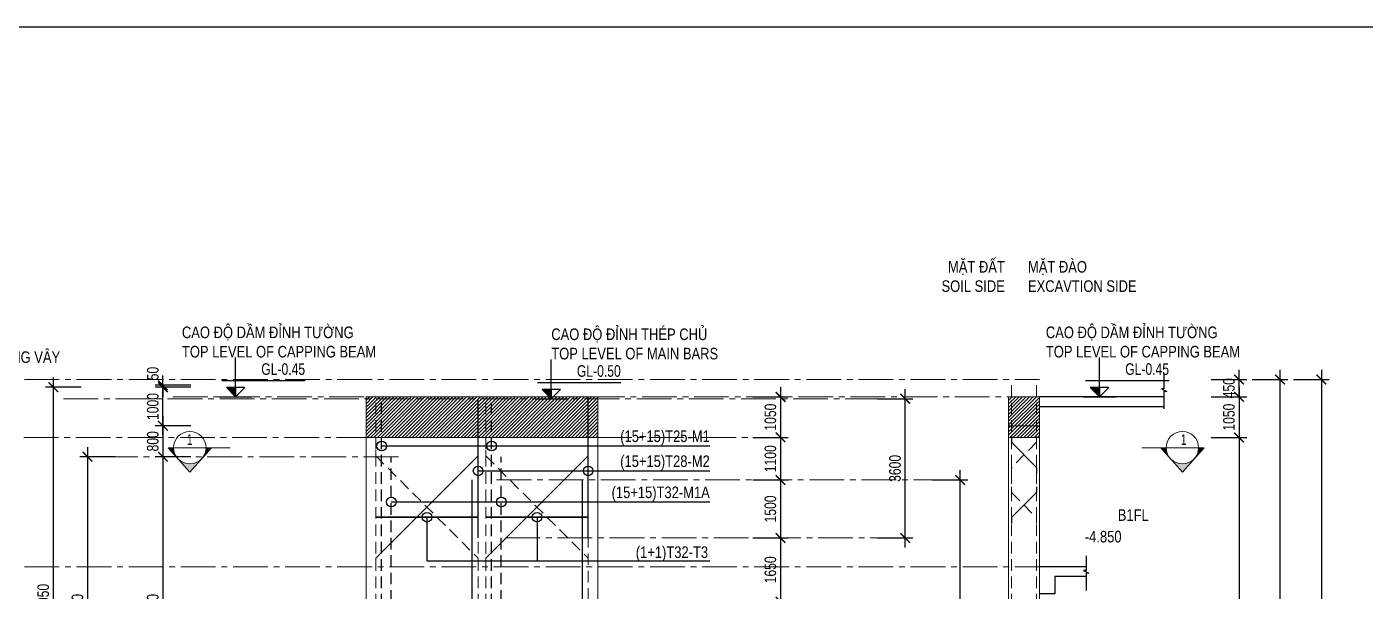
# Model space of a CAD drawing. Header units: millimetres. Extents: x 2746337 to 7547699, y -363432 to 15720.
# Drawn here: x 2973714 to 3008379, y -102722 to -88114 of the extents above; entities that cross this region are included whole.
import ezdxf
from ezdxf.enums import TextEntityAlignment as Align

# ---------------------------------------------------------------- set-up
doc = ezdxf.new("R2010")
doc.units = ezdxf.units.MM
doc.header["$LTSCALE"] = 1200
doc.header["$PDMODE"] = 3
for name, pattern in [('CENTER2', [1.125, 0.75, -0.125, 0.125, -0.125]), ('CONTINOUS', [0]), ('HIDDEN', [0.375, 0.25, -0.125])]:
    doc.linetypes.add(name, pattern=pattern)
for name, color, linetype, lineweight in [('1', 9, 'Continuous', 13), ('BOUND', 3, 'Continuous', 20), ('C1CO', 4, 'Continuous', 35), ('CODE', 3, 'Continuous', 15), ('ENOTE', 2, 'Continuous', 15), ('Grid line', 160, 'CENTER2', 5), ('HIDE', 8, 'HIDDEN', 13), ('K-THUOC', 1, 'Continuous', 18), ('LEADER', 8, 'Continuous', 9), ('S-Beam - Cont', 60, 'Continuous', 25), ('T1CO', 4, 'Continuous', 20), ('T1HI', 4, 'HIDDEN', 13), ('T2CO', 4, 'Continuous', 30), ('T2HI', 4, 'HIDDEN', 13), ('TCHI', 4, 'HIDDEN', 30), ('TEXTMA', 2, 'Continuous', 13), ('TEXTVN', 2, 'Continuous', 20)]:
    doc.layers.add(name, color=color, linetype=linetype, lineweight=lineweight)
for name, color, linetype in [('CDC.02.DIM', 1, 'Continuous'), ('CDC.06.TEXT', 2, 'Continuous'), ('CDC.10.HATCH', 251, 'Continuous'), ('Q-Dim-line', 75, 'Continuous')]:
    doc.layers.add(name, color=color, linetype=linetype)
doc.styles.add('DB_Arial', font='arial.ttf', dxfattribs={"width": 0.8})
doc.styles.add('SMTEXT', font='arial.ttf', dxfattribs={"width": 0.75})
doc.styles.add('TEXTVN', font='VHELVCN.TTF', dxfattribs={"width": 0.8})
doc.dimstyles.new('BSV1-100', dxfattribs={"dimtxt": 300, "dimasz": 250, "dimexe": 200, "dimexo": 0, "dimgap": 108, "dimtad": 1, "dimdec": 0, "dimdsep": 46, "dimtxsty": 'SMTEXT', "dimblk": 'ARCHTICK', "dimcen": 100, "dimdle": 250, "dimclrd": 256, "dimclre": 256, "dimclrt": 1, "dimadec": 0, "dimazin": 0, "dimtfac": 1, "dimtdec": 0, "dimtix": 1, "dimtmove": 2, "dimatfit": 3, "dimfxl": 720, "dimfxlon": 1, "dimtolj": 1, "dimtzin": 0, "dimarcsym": 0})
doc.dimstyles.new('BSV25', dxfattribs={"dimtxt": 300, "dimasz": 250, "dimexe": 200, "dimexo": 0, "dimgap": 108, "dimtad": 1, "dimdec": 0, "dimlfac": 0.25, "dimdsep": 46, "dimtxsty": 'SMTEXT', "dimblk": 'ARCHTICK', "dimcen": 100, "dimdle": 250, "dimclrd": 256, "dimclre": 256, "dimclrt": 2, "dimadec": 0, "dimazin": 0, "dimtfac": 1, "dimtdec": 0, "dimtix": 1, "dimtmove": 2, "dimatfit": 3, "dimfxl": 800, "dimfxlon": 1, "dimtolj": 1, "dimtzin": 0, "dimarcsym": 0})

# ---------------------------------------------------------------- blocks, each defined once
blk = doc.blocks.new('_ArchTick')
at = {"color": 0, "linetype": 'ByBlock', "const_width": 0.15}
blk.add_lwpolyline([(-0.5, -0.5), (0.5, 0.5)], dxfattribs=at)
blk = doc.blocks.new('SIGSEC')
at = {"layer": '1', "lineweight": 9}
h = blk.add_hatch(color=256, dxfattribs=at)
h.dxf.hatch_style = 1
h.paths.add_polyline_path([(-420, 0), (-560, 0), (-315, -278, -0.182676)])
h = blk.add_hatch(color=256, dxfattribs=at)
h.dxf.hatch_style = 1
h.paths.add_polyline_path([(560, 0), (420, 0, -0.182676), (315, -278)])
h = blk.add_hatch(color=256, dxfattribs=at)
h.dxf.hatch_style = 1
h.paths.add_polyline_path([(315, -278, -0.451416), (-315, -278), (0, -635)])
at = {"layer": '1', "lineweight": 9, "elevation": 0}
blk.add_lwpolyline([(1050, 0), (-560, 0), (0, -635), (560, 0)], dxfattribs=at)
at = {"layer": '1', "lineweight": 9}
blk.add_circle((0, 0), 420, dxfattribs=at)
at = {"layer": 'BOUND', "lineweight": 9, "style": 'TEXTVN', "width": 0.8}
blk.add_attdef('SEC', text='', height=280, dxfattribs=at).set_placement((0, 210, 0), align=Align.MIDDLE_CENTER)
blk = doc.blocks.new('tag_cd')
at = {"layer": 'CDC.10.HATCH'}
blk.add_hatch(color=256, dxfattribs=at).paths.add_polyline_path([(180, 240), (420, 0), (420, 240)])
at = {"layer": 'CDC.02.DIM'}
for points in [[(420, 240), (420, 0), (660, 240), (180, 240), (420, 0), (420, 1020)], [(60, 420), (2220, 420)], [(0, 0), (840, 0)]]:
    blk.add_lwpolyline(points, dxfattribs=at)
at = {"layer": 'CDC.06.TEXT', "ltscale": 0.5, "style": 'SMTEXT', "width": 0.75}
blk.add_attdef('CD', text='', height=300, dxfattribs=at).set_placement((2220, 570), align=Align.RIGHT)
blk = doc.blocks.new('*D1448')
at = {"layer": 'Defpoints', "color": 0, "transparency": 16777216}
for p in [(2967228, -97242), (2966665, -102092), (2999944, -102092)]:
    blk.add_point(p, dxfattribs=at)
at = {"layer": 'K-THUOC', "lineweight": -2, "transparency": 16777216}
for p, q in [((2966665, -96992), (2966665, -102342)), ((2967228, -97242), (2966465, -97242)), ((2967385, -102092), (2966465, -102092))]:
    blk.add_line(p, q, dxfattribs=at)
at = {"layer": 'K-THUOC', "lineweight": -2, "transparency": 16777216, "xscale": 250, "yscale": 250, "zscale": 250}
for p, rotation in [((2966665, -97242), 90), ((2966665, -102092), 270)]:
    blk.add_blockref('_ArchTick', p, dxfattribs=dict(at, rotation=rotation))
at = {"layer": 'K-THUOC', "color": 1, "transparency": 16777216, "insert": (2966404, -99667), "char_height": 300, "attachment_point": 5, "rotation": 90, "style": 'SMTEXT'}
blk.add_mtext('\\A1;4850', dxfattribs=at)
blk = doc.blocks.new('*D1449')
at = {"layer": 'Defpoints', "color": 0, "transparency": 16777216}
for p in [(2999944, -102092), (2966665, -106592), (2999944, -106592)]:
    blk.add_point(p, dxfattribs=at)
at = {"layer": 'K-THUOC', "lineweight": -2, "transparency": 16777216}
for p, q in [((2966665, -101842), (2966665, -106842)), ((2967385, -102092), (2966465, -102092)), ((2967385, -106592), (2966465, -106592))]:
    blk.add_line(p, q, dxfattribs=at)
at = {"layer": 'K-THUOC', "lineweight": -2, "transparency": 16777216, "xscale": 250, "yscale": 250, "zscale": 250}
for p, rotation in [((2966665, -102092), 90), ((2966665, -106592), 270)]:
    blk.add_blockref('_ArchTick', p, dxfattribs=dict(at, rotation=rotation))
at = {"layer": 'K-THUOC', "color": 1, "transparency": 16777216, "insert": (2966404, -104342), "char_height": 300, "attachment_point": 5, "rotation": 90, "style": 'SMTEXT'}
blk.add_mtext('\\A1;4500', dxfattribs=at)
blk = doc.blocks.new('*D1451')
at = {"layer": 'Defpoints', "color": 0, "transparency": 16777216}
for p in [(2988504, -97692), (2986482, -98742), (2993236, -98742)]:
    blk.add_point(p, dxfattribs=at)
at = {"layer": 'K-THUOC', "lineweight": -2, "transparency": 16777216}
for p, q in [((2992516, -97692), (2993436, -97692)), ((2993236, -97442), (2993236, -98992)), ((2992516, -98742), (2993436, -98742))]:
    blk.add_line(p, q, dxfattribs=at)
at = {"layer": 'K-THUOC', "lineweight": -2, "transparency": 16777216, "xscale": 250, "yscale": 250, "zscale": 250}
for p, rotation in [((2993236, -97692), 90), ((2993236, -98742), 270)]:
    blk.add_blockref('_ArchTick', p, dxfattribs=dict(at, rotation=rotation))
at = {"layer": 'K-THUOC', "color": 1, "transparency": 16777216, "insert": (2992974, -98217), "char_height": 300, "attachment_point": 5, "rotation": 90, "style": 'SMTEXT'}
blk.add_mtext('\\A1;1050', dxfattribs=at)
blk = doc.blocks.new('*D1452')
at = {"layer": 'Defpoints', "color": 0, "transparency": 16777216}
for p in [(2986461, -99843), (2986461, -101343), (2993236, -101343)]:
    blk.add_point(p, dxfattribs=at)
at = {"layer": 'K-THUOC', "lineweight": -2, "transparency": 16777216}
for p, q in [((2993236, -99593), (2993236, -101593)), ((2992516, -99843), (2993436, -99843)), ((2992516, -101343), (2993436, -101343))]:
    blk.add_line(p, q, dxfattribs=at)
at = {"layer": 'K-THUOC', "lineweight": -2, "transparency": 16777216, "xscale": 250, "yscale": 250, "zscale": 250}
for p, rotation in [((2993236, -99843), 90), ((2993236, -101343), 270)]:
    blk.add_blockref('_ArchTick', p, dxfattribs=dict(at, rotation=rotation))
at = {"layer": 'K-THUOC', "color": 1, "transparency": 16777216, "insert": (2992974, -100593), "char_height": 300, "attachment_point": 5, "rotation": 90, "style": 'SMTEXT'}
blk.add_mtext('\\A1;1500', dxfattribs=at)
blk = doc.blocks.new('*D1453')
at = {"layer": 'Defpoints', "color": 0, "transparency": 16777216}
for p in [(2986461, -101343), (2986461, -102993), (2993236, -102993)]:
    blk.add_point(p, dxfattribs=at)
at = {"layer": 'K-THUOC', "lineweight": -2, "transparency": 16777216}
for p, q in [((2993236, -101093), (2993236, -103243)), ((2992516, -101343), (2993436, -101343)), ((2992516, -102993), (2993436, -102993))]:
    blk.add_line(p, q, dxfattribs=at)
at = {"layer": 'K-THUOC', "lineweight": -2, "transparency": 16777216, "xscale": 250, "yscale": 250, "zscale": 250}
for p, rotation in [((2993236, -101343), 90), ((2993236, -102993), 270)]:
    blk.add_blockref('_ArchTick', p, dxfattribs=dict(at, rotation=rotation))
at = {"layer": 'K-THUOC', "color": 1, "transparency": 16777216, "insert": (2992974, -102168), "char_height": 300, "attachment_point": 5, "rotation": 90, "style": 'SMTEXT'}
blk.add_mtext('\\A1;1650', dxfattribs=at)
blk = doc.blocks.new('*D1462')
at = {"layer": 'Defpoints', "color": 0, "transparency": 16777216}
for p in [(2986805, -99843), (2997885, -99843), (2986805, -108843)]:
    blk.add_point(p, dxfattribs=at)
at = {"layer": 'K-THUOC', "lineweight": -2, "transparency": 16777216}
for p, q in [((2997885, -109093), (2997885, -99593)), ((2997165, -99843), (2998085, -99843)), ((2997165, -108843), (2998085, -108843))]:
    blk.add_line(p, q, dxfattribs=at)
at = {"layer": 'K-THUOC', "lineweight": -2, "transparency": 16777216, "xscale": 250, "yscale": 250, "zscale": 250}
for p, rotation in [((2997885, -99843), 90), ((2997885, -108843), 270)]:
    blk.add_blockref('_ArchTick', p, dxfattribs=dict(at, rotation=rotation))
at = {"layer": 'K-THUOC', "color": 1, "transparency": 16777216, "insert": (2997623, -104343), "char_height": 300, "attachment_point": 5, "rotation": 90, "style": 'SMTEXT'}
blk.add_mtext('\\A1;9000', dxfattribs=at)
blk = doc.blocks.new('*D1463')
at = {"layer": 'Defpoints', "color": 0, "transparency": 16777216}
for p in [(2988254, -97742), (2996464, -97742), (2986111, -101343)]:
    blk.add_point(p, dxfattribs=at)
at = {"layer": 'K-THUOC', "lineweight": -2, "transparency": 16777216}
for p, q in [((2995744, -97742), (2996664, -97742)), ((2996464, -101593), (2996464, -97492)), ((2995744, -101343), (2996664, -101343))]:
    blk.add_line(p, q, dxfattribs=at)
at = {"layer": 'K-THUOC', "lineweight": -2, "transparency": 16777216, "xscale": 250, "yscale": 250, "zscale": 250}
for p, rotation in [((2996464, -97742), 90), ((2996464, -101343), 270)]:
    blk.add_blockref('_ArchTick', p, dxfattribs=dict(at, rotation=rotation))
at = {"layer": 'K-THUOC', "color": 1, "transparency": 16777216, "insert": (2996202, -99543), "char_height": 300, "attachment_point": 5, "rotation": 90, "style": 'SMTEXT'}
blk.add_mtext('\\A1;3600', dxfattribs=at)
blk = doc.blocks.new('*D1466')
at = {"layer": 'Defpoints', "color": 0, "transparency": 16777216}
for p in [(2977240, -97442), (2982317, -97442), (2982317, -98442)]:
    blk.add_point(p, dxfattribs=at)
at = {"layer": 'K-THUOC', "lineweight": -2, "transparency": 16777216}
for p, q in [((2977240, -98692), (2977240, -97192)), ((2977960, -97442), (2977040, -97442)), ((2977960, -98442), (2977040, -98442))]:
    blk.add_line(p, q, dxfattribs=at)
at = {"layer": 'K-THUOC', "lineweight": -2, "transparency": 16777216, "xscale": 250, "yscale": 250, "zscale": 250}
for p, rotation in [((2977240, -97442), 90), ((2977240, -98442), 270)]:
    blk.add_blockref('_ArchTick', p, dxfattribs=dict(at, rotation=rotation))
at = {"layer": 'K-THUOC', "color": 1, "transparency": 16777216, "insert": (2976979, -97942), "char_height": 300, "attachment_point": 5, "rotation": 90, "style": 'SMTEXT'}
blk.add_mtext('\\A1;1000', dxfattribs=at)
blk = doc.blocks.new('*D1467')
at = {"layer": 'Defpoints', "color": 0, "transparency": 16777216}
for p in [(2982296, -99242), (2977240, -107042), (2982296, -107042)]:
    blk.add_point(p, dxfattribs=at)
at = {"layer": 'K-THUOC', "lineweight": -2, "transparency": 16777216}
for p, q in [((2977240, -98992), (2977240, -107292)), ((2977960, -99242), (2977040, -99242)), ((2977960, -107042), (2977040, -107042))]:
    blk.add_line(p, q, dxfattribs=at)
at = {"layer": 'K-THUOC', "lineweight": -2, "transparency": 16777216, "xscale": 250, "yscale": 250, "zscale": 250}
for p, rotation in [((2977240, -99242), 90), ((2977240, -107042), 270)]:
    blk.add_blockref('_ArchTick', p, dxfattribs=dict(at, rotation=rotation))
at = {"layer": 'K-THUOC', "color": 1, "transparency": 16777216, "insert": (2976979, -103142), "char_height": 300, "attachment_point": 5, "rotation": 90, "style": 'SMTEXT'}
blk.add_mtext('\\A1;7800', dxfattribs=at)
blk = doc.blocks.new('*D1473')
at = {"layer": 'Defpoints', "color": 0, "transparency": 16777216}
for p in [(2974403, -97442), (2980811, -97442), (2980811, -108493)]:
    blk.add_point(p, dxfattribs=at)
at = {"layer": 'K-THUOC', "lineweight": -2, "transparency": 16777216}
for p, q in [((2974403, -108743), (2974403, -97192)), ((2975123, -97442), (2974203, -97442)), ((2975123, -108493), (2974203, -108493))]:
    blk.add_line(p, q, dxfattribs=at)
at = {"layer": 'K-THUOC', "lineweight": -2, "transparency": 16777216, "xscale": 250, "yscale": 250, "zscale": 250}
for p, rotation in [((2974403, -97442), 90), ((2974403, -108493), 270)]:
    blk.add_blockref('_ArchTick', p, dxfattribs=dict(at, rotation=rotation))
at = {"layer": 'K-THUOC', "color": 1, "transparency": 16777216, "insert": (2974141, -102968), "char_height": 300, "attachment_point": 5, "rotation": 90, "style": 'SMTEXT'}
blk.add_mtext('\\A1;11050', dxfattribs=at)
blk = doc.blocks.new('*D1474')
at = {"layer": 'Defpoints', "color": 0, "transparency": 16777216}
for p in [(2981061, -99242), (2975288, -107042), (2981061, -107042)]:
    blk.add_point(p, dxfattribs=at)
at = {"layer": 'K-THUOC', "lineweight": -2, "transparency": 16777216}
for p, q in [((2975288, -98992), (2975288, -107292)), ((2976008, -99242), (2975088, -99242)), ((2976008, -107042), (2975088, -107042))]:
    blk.add_line(p, q, dxfattribs=at)
at = {"layer": 'K-THUOC', "lineweight": -2, "transparency": 16777216, "xscale": 250, "yscale": 250, "zscale": 250}
for p, rotation in [((2975288, -99242), 90), ((2975288, -107042), 270)]:
    blk.add_blockref('_ArchTick', p, dxfattribs=dict(at, rotation=rotation))
at = {"layer": 'K-THUOC', "color": 1, "transparency": 16777216, "insert": (2975027, -103142), "char_height": 300, "attachment_point": 5, "rotation": 90, "style": 'SMTEXT'}
blk.add_mtext('\\A1;7800', dxfattribs=at)
blk = doc.blocks.new('*D1478')
at = {"layer": 'Defpoints', "color": 0, "transparency": 16777216}
for p in [(2986482, -98742), (2986461, -99843), (2993236, -99843)]:
    blk.add_point(p, dxfattribs=at)
at = {"layer": 'K-THUOC', "lineweight": -2, "transparency": 16777216}
for p, q in [((2992516, -98742), (2993436, -98742)), ((2993236, -98492), (2993236, -100093)), ((2992516, -99843), (2993436, -99843))]:
    blk.add_line(p, q, dxfattribs=at)
at = {"layer": 'K-THUOC', "lineweight": -2, "transparency": 16777216, "xscale": 250, "yscale": 250, "zscale": 250}
for p, rotation in [((2993236, -98742), 90), ((2993236, -99843), 270)]:
    blk.add_blockref('_ArchTick', p, dxfattribs=dict(at, rotation=rotation))
at = {"layer": 'K-THUOC', "color": 1, "transparency": 16777216, "insert": (2992974, -99293), "char_height": 300, "attachment_point": 5, "rotation": 90, "style": 'SMTEXT'}
blk.add_mtext('\\A1;1100', dxfattribs=at)
blk = doc.blocks.new('*D1479')
at = {"layer": 'Defpoints', "color": 0, "transparency": 16777216}
for p in [(2982296, -98442), (2977240, -99242), (2982296, -99242)]:
    blk.add_point(p, dxfattribs=at)
at = {"layer": 'K-THUOC', "lineweight": -2, "transparency": 16777216}
for p, q in [((2977960, -98442), (2977040, -98442)), ((2977240, -98192), (2977240, -99492)), ((2977960, -99242), (2977040, -99242))]:
    blk.add_line(p, q, dxfattribs=at)
at = {"layer": 'K-THUOC', "lineweight": -2, "transparency": 16777216, "xscale": 250, "yscale": 250, "zscale": 250}
for p, rotation in [((2977240, -98442), 90), ((2977240, -99242), 270)]:
    blk.add_blockref('_ArchTick', p, dxfattribs=dict(at, rotation=rotation))
at = {"layer": 'K-THUOC', "color": 1, "transparency": 16777216, "insert": (2976979, -98842), "char_height": 300, "attachment_point": 5, "rotation": 90, "style": 'SMTEXT'}
blk.add_mtext('\\A1;800', dxfattribs=at)
blk = doc.blocks.new('*D1480')
at = {"layer": 'Defpoints', "color": 0, "transparency": 16777216}
for p in [(2999944, -97242), (3005111, -97242), (2999944, -97692)]:
    blk.add_point(p, dxfattribs=at)
at = {"layer": 'K-THUOC', "lineweight": -2, "transparency": 16777216}
for p, q in [((3005111, -97242), (3005111, -96992)), ((3004391, -97242), (3005311, -97242)), ((3005111, -97692), (3005111, -97242)), ((3004391, -97692), (3005311, -97692)), ((3005111, -97692), (3005111, -97942))]:
    blk.add_line(p, q, dxfattribs=at)
at = {"layer": 'K-THUOC', "lineweight": -2, "transparency": 16777216, "xscale": 250, "yscale": 250, "zscale": 250}
for p, rotation in [((3005111, -97242), 270), ((3005111, -97692), 90)]:
    blk.add_blockref('_ArchTick', p, dxfattribs=dict(at, rotation=rotation))
at = {"layer": 'K-THUOC', "color": 1, "transparency": 16777216, "insert": (3004850, -97467), "char_height": 300, "attachment_point": 5, "rotation": 90, "style": 'SMTEXT'}
blk.add_mtext('\\A1;450', dxfattribs=at)
blk = doc.blocks.new('*D1481')
at = {"layer": 'Defpoints', "color": 0, "transparency": 16777216}
for p in [(2999944, -97692), (2999944, -98742), (3005111, -98742)]:
    blk.add_point(p, dxfattribs=at)
at = {"layer": 'K-THUOC', "lineweight": -2, "transparency": 16777216}
for p, q in [((3004391, -97692), (3005311, -97692)), ((3005111, -97442), (3005111, -98992)), ((3004391, -98742), (3005311, -98742))]:
    blk.add_line(p, q, dxfattribs=at)
at = {"layer": 'K-THUOC', "lineweight": -2, "transparency": 16777216, "xscale": 250, "yscale": 250, "zscale": 250}
for p, rotation in [((3005111, -97692), 90), ((3005111, -98742), 270)]:
    blk.add_blockref('_ArchTick', p, dxfattribs=dict(at, rotation=rotation))
at = {"layer": 'K-THUOC', "color": 1, "transparency": 16777216, "insert": (3004850, -98217), "char_height": 300, "attachment_point": 5, "rotation": 90, "style": 'SMTEXT'}
blk.add_mtext('\\A1;1050', dxfattribs=at)
blk = doc.blocks.new('*D1482')
at = {"layer": 'Defpoints', "color": 0, "transparency": 16777216}
for p in [(2999944, -98742), (2994397, -123242), (3005111, -123242)]:
    blk.add_point(p, dxfattribs=at)
at = {"layer": 'K-THUOC', "lineweight": -2, "transparency": 16777216}
for p, q in [((3004391, -98742), (3005311, -98742)), ((3005111, -98492), (3005111, -123492)), ((3004391, -123242), (3005311, -123242))]:
    blk.add_line(p, q, dxfattribs=at)
at = {"layer": 'K-THUOC', "lineweight": -2, "transparency": 16777216, "xscale": 250, "yscale": 250, "zscale": 250}
for p, rotation in [((3005111, -98742), 90), ((3005111, -123242), 270)]:
    blk.add_blockref('_ArchTick', p, dxfattribs=dict(at, rotation=rotation))
at = {"layer": 'K-THUOC', "color": 1, "transparency": 16777216, "insert": (3004850, -110992), "char_height": 300, "attachment_point": 5, "rotation": 90, "style": 'SMTEXT'}
blk.add_mtext('\\A1;24500', dxfattribs=at)
blk = doc.blocks.new('*D1484')
at = {"layer": 'Defpoints', "color": 0, "transparency": 16777216}
for p in [(2999144, -97242), (3006172, -97242), (2994397, -123242)]:
    blk.add_point(p, dxfattribs=at)
at = {"layer": 'K-THUOC', "lineweight": -2, "transparency": 16777216}
for p, q in [((3006172, -123492), (3006172, -96992)), ((3005452, -97242), (3006372, -97242)), ((3005452, -123242), (3006372, -123242))]:
    blk.add_line(p, q, dxfattribs=at)
at = {"layer": 'K-THUOC', "lineweight": -2, "transparency": 16777216, "xscale": 250, "yscale": 250, "zscale": 250}
for p, rotation in [((3006172, -97242), 90), ((3006172, -123242), 270)]:
    blk.add_blockref('_ArchTick', p, dxfattribs=dict(at, rotation=rotation))
at = {"layer": 'K-THUOC', "color": 1, "transparency": 16777216, "insert": (3005911, -110242), "char_height": 300, "attachment_point": 5, "rotation": 90, "style": 'SMTEXT'}
blk.add_mtext('\\A1;26000', dxfattribs=at)
blk = doc.blocks.new('*D1485')
at = {"layer": 'Defpoints', "color": 0, "transparency": 16777216}
for p in [(2999144, -97242), (2999144, -142242), (3007244, -142242)]:
    blk.add_point(p, dxfattribs=at)
at = {"layer": 'K-THUOC', "lineweight": -2, "transparency": 16777216}
for p, q in [((3007244, -96992), (3007244, -142492)), ((3006524, -97242), (3007444, -97242)), ((3006524, -142242), (3007444, -142242))]:
    blk.add_line(p, q, dxfattribs=at)
at = {"layer": 'K-THUOC', "lineweight": -2, "transparency": 16777216, "xscale": 250, "yscale": 250, "zscale": 250}
for p, rotation in [((3007244, -97242), 90), ((3007244, -142242), 270)]:
    blk.add_blockref('_ArchTick', p, dxfattribs=dict(at, rotation=rotation))
at = {"layer": 'K-THUOC', "color": 1, "transparency": 16777216, "insert": (3006983, -119742), "char_height": 300, "attachment_point": 5, "rotation": 90, "style": 'SMTEXT'}
blk.add_mtext('\\A1;45000', dxfattribs=at)
blk = doc.blocks.new('*D1489')
at = {"layer": 'Defpoints', "color": 0, "transparency": 16777216}
for p in [(2977240, -97392), (2982504, -97392), (2982504, -97442)]:
    blk.add_point(p, dxfattribs=at)
at = {"layer": 'K-THUOC', "lineweight": -2, "transparency": 16777216}
for p, q in [((2977960, -97392), (2977040, -97392)), ((2977240, -97392), (2977240, -97142)), ((2977240, -97442), (2977240, -97392)), ((2977960, -97442), (2977040, -97442)), ((2977240, -97442), (2977240, -97692))]:
    blk.add_line(p, q, dxfattribs=at)
at = {"layer": 'K-THUOC', "lineweight": -2, "transparency": 16777216, "xscale": 250, "yscale": 250, "zscale": 250}
for p, rotation in [((2977240, -97392), 270), ((2977240, -97442), 90)]:
    blk.add_blockref('_ArchTick', p, dxfattribs=dict(at, rotation=rotation))
at = {"layer": 'K-THUOC', "color": 1, "transparency": 16777216, "insert": (2976979, -97089), "char_height": 300, "attachment_point": 5, "rotation": 90, "style": 'SMTEXT'}
blk.add_mtext('\\A1;50', dxfattribs=at)

msp = doc.modelspace()

# ---------------------------------------------------------------- hatches: boundary and pattern name
at = {"layer": 'CDC.10.HATCH'}
h = msp.add_hatch(dxfattribs=at)
h.set_pattern_fill('ANSI31', color=256, scale=20)
h.set_pattern_definition([(45, (213039.666, -20860.585), (-44.9012806, 44.9012806), [])])
h.paths.add_polyline_path([(2982504, -98742.4), (2988504, -98742.4), (2988504, -97692.4), (2982504, -97692.4)])
h = msp.add_hatch(dxfattribs=at)
h.set_pattern_fill('ANSI31', color=256, scale=20)
h.set_pattern_definition([(45, (212285.854, -107948.686), (-44.9012806, 44.9012806), [])])
h.paths.add_polyline_path([(2999143.6, -98742.4), (2999943.6, -98742.4), (2999943.6, -97692.4), (2999143.6, -97692.4)])

# ---------------------------------------------------------------- linework, layer by layer
msp.add_lwpolyline([(2951292.7, -88114), (3044810, -88114), (3044810, -165266.4), (2951292.7, -165266.4)], close=True)
at = {"layer": 'BOUND'}
for points in [[(2982504, -98742.4), (2988504, -98742.4), (2988504, -97692.4), (2982504, -97692.4)], [(2999143.6, -98742.4), (2999943.6, -98742.4), (2999943.6, -97692.4), (2999143.6, -97692.4)], [(2999143.6, -142242.4), (2999943.6, -142242.4), (2999943.6, -98442.4), (2999143.6, -98442.4)], [(2982504, -142242.4), (2988504, -142242.4), (2988504, -98742.4), (2982504, -98742.4)]]:
    msp.add_lwpolyline(points, close=True, dxfattribs=at)
at = {"layer": 'BOUND', "lineweight": 20}
msp.add_lwpolyline([(2999943.6, -101592.4), (2999943.6, -98442.4), (2999143.6, -98442.4), (2999143.6, -142242.4), (2999943.6, -142242.4), (2999943.6, -116792.4)], dxfattribs=at)
at = {"layer": 'C1CO'}
for p, q in [((2982754, -100806.1), (2985404, -100806.1)), ((2985604, -100806.1), (2988254, -100806.1))]:
    msp.add_line(p, q, dxfattribs=at)
at = {"layer": 'CODE'}
msp.add_lwpolyline([(3000593.1, -102092.4, 0, 0, 0), (3001667.1, -102092.4, 0, 0, 0), (3001130.1, -102092.4, 0, 660, 0), (3001130.1, -101762.4, 0, 0, 0), (3001130.1, -101562.4, 0, 0, 0), (3002130.1, -101562.4, 0, 0, 0)], format="xyseb", dxfattribs=at)
at = {"layer": 'Grid line', "color": 2}
for p, q in [((2962856, -97242.4), (2999943.6, -97242.4)), ((2962856, -102092.4), (2999943.6, -102092.4))]:
    msp.add_line(p, q, dxfattribs=at)
at = {"layer": 'Grid line'}
for p, q in [((2993435.6, -98742.4), (2967625.3, -98742.4)), ((2983339.5, -99242), (2975087.9, -99242)), ((2985884.1, -99842.7), (2997884.6, -99842.7)), ((2986110.6, -101342.7), (2996663.6, -101342.7))]:
    msp.add_line(p, q, dxfattribs=at)
for points in [[(2974662.6, -97742.4), (2995790.4, -97742.4)], [(2977499.7, -97692.4), (2999943.6, -97692.4)]]:
    msp.add_lwpolyline(points, dxfattribs=at)
at = {"layer": 'HIDE'}
for p, q in [((2999218.6, -97392.4), (2999218.6, -142042.4)), ((2999868.6, -97392.4), (2999868.6, -142042.4)), ((2982754, -142242.4), (2982754, -97692.4)), ((2985404, -142242.4), (2985404, -97692.4)), ((2985604, -142242.4), (2985604, -97692.4)), ((2988254, -97692.4), (2988254, -142242.4))]:
    msp.add_line(p, q, dxfattribs=at)
at = {"layer": 'LEADER', "lineweight": 20}
for points in [[(2996544.7, -95175.5, 0, 150, 0), (2997044.7, -95175.5, 0, 0, 0), (2999044.7, -95175.5, 0, 0, 0)], [(3002144.7, -95175.5, 0, 150, 0), (3001644.7, -95175.5, 0, 0, 0), (2999644.7, -95175.5, 0, 0, 0)]]:
    msp.add_lwpolyline(points, format="xyseb", dxfattribs=at)
at = {"layer": 'Q-Dim-line'}
for points in [[(3003167.1, -97101.7), (3003167.1, -97482.7), (3003100, -97482.7), (3003238.8, -97553.4), (3003167.1, -97553.4), (3003167.1, -98000.5)], [(3001147.6, -101801.7), (3001147.6, -102182.7), (3001080.5, -102182.7), (3001219.3, -102253.4), (3001147.6, -102253.4), (3001147.6, -102700.5)]]:
    msp.add_lwpolyline(points, dxfattribs=at)
at = {"layer": 'S-Beam - Cont'}
for points in [[(3003160.3, -97692.4), (3001467, -97692.4), (3001467, -97692.4), (2999943.6, -97692.4)], [(2999943.6, -97942.4), (3001717, -97942.4), (3001717, -97942.4), (3003160.3, -97942.4)], [(3001140.8, -102092.4), (2999943.6, -102092.4)], [(3001140.8, -102342.4), (3000343.6, -102342.4), (3000343.6, -102792.4), (2999943.6, -102792.4)]]:
    msp.add_lwpolyline(points, dxfattribs=at)
at = {"layer": 'T1CO'}
for points in [[(2985404, -99069.2), (2985404, -99219.2), (2982754, -101869.2), (2982754, -102019.2)], [(2988254, -99069.2), (2988254, -99219.2), (2985604, -101869.2), (2985604, -102019.2)]]:
    msp.add_lwpolyline(points, dxfattribs=at)
at = {"layer": 'T1HI'}
for points in [[(2982754, -99069.2), (2982754, -99219.2), (2985404, -101869.2), (2985404, -102019.2)], [(2985604, -99069.2), (2985604, -99219.2), (2988254, -101869.2), (2988254, -102019.2)]]:
    msp.add_lwpolyline(points, dxfattribs=at)
at = {"layer": 'T2CO'}
for points in [[(2999218.6, -98717.4), (2999218.6, -98867.4), (2999868.6, -99517.4), (2999868.6, -99667.4)], [(2999868.6, -100017.4), (2999868.6, -100167.4), (2999218.6, -100817.4), (2999218.6, -100967.4)]]:
    msp.add_lwpolyline(points, dxfattribs=at)
at = {"layer": 'T2HI'}
for points in [[(2999868.6, -98717.4), (2999868.6, -98867.4), (2999218.6, -99517.4), (2999218.6, -99667.4)], [(2999218.6, -100017.4), (2999218.6, -100167.4), (2999868.6, -100817.4), (2999868.6, -100967.4)]]:
    msp.add_lwpolyline(points, dxfattribs=at)
at = {"layer": 'TCHI', "linetype": 'HIDDEN'}
for p, q in [((2982904, -108492.7), (2982904, -97742.4)), ((2985754, -108492.7), (2985754, -97742.4))]:
    msp.add_line(p, q, dxfattribs=at)
at = {"layer": 'TCHI', "linetype": 'CONTINOUS'}
for p, q in [((2985404, -101342.7), (2985404, -97742.4)), ((2988254, -101342.7), (2988254, -97742.4)), ((2985254, -108842.7), (2985254, -99842.7)), ((2988104, -108842.7), (2988104, -99842.7))]:
    msp.add_line(p, q, dxfattribs=at)
at = {"layer": 'TCHI', "color": 6, "linetype": 'HIDDEN'}
for p, q in [((2983154, -107042), (2983154, -99242)), ((2986004, -107042), (2986004, -99242))]:
    msp.add_line(p, q, dxfattribs=at)

# ---------------------------------------------------------------- block references
at = {"layer": '1', "lineweight": 20}
msp.add_blockref('SIGSEC', (2977936.3, -99007.7), dxfattribs=at).add_auto_attribs({'SEC': '1'})
ref = msp.add_blockref('SIGSEC', (3003644.5, -99007.7), dxfattribs=dict(at, xscale=-1))
ref.add_attrib('SEC', '1', dxfattribs={"layer": 'BOUND', "lineweight": 9, "height": 280, "style": 'TEXTVN', "width": 0.8}).set_placement((3003678.5, -98797.7, 0), align=Align.MIDDLE_CENTER)
at = {"layer": 'ENOTE'}
for p, values in [((2978703.5, -97692.4), {'CD': 'GL-0.45'}), ((3001078.9, -97692.4), {'CD': 'GL-0.45'}), ((2986878.6, -97742.4), {'CD': 'GL-0.50'})]:
    msp.add_blockref('tag_cd', p, dxfattribs=at).add_auto_attribs(values)

# ---------------------------------------------------------------- texts
at = {"layer": 'ENOTE', "style": 'DB_Arial', "width": 0.8}
msp.add_text('-4.850', height=300, dxfattribs=at).set_placement((3001117.5, -101459.3))
at = {"layer": 'TEXTMA', "style": 'DB_Arial', "width": 0.8}
for s, p in [('(15+15)T25-M1', (2991403.8, -98862.1)), ('(15+15)T28-M2', (2991403.8, -99506.7)), ('(15+15)T32-M1A', (2991403.8, -100312.7)), ('(1+1)T32-T3', (2991359.6, -101861))]:
    msp.add_text(s, height=300, rotation=360, dxfattribs=at).set_placement(p, align=Align.RIGHT)
at = {"layer": 'TEXTVN', "style": 'DB_Arial', "width": 0.8}
for s, p in [('MẶT ĐẤT', (2999044.7, -94475.5)), ('SOIL SIDE', (2999044.7, -94975.5))]:
    msp.add_text(s, height=300, dxfattribs=at).set_placement(p, align=Align.RIGHT)
for s, p in [('MẶT ĐÀO', (2999644.7, -94475.5)), ('EXCAVTION SIDE', (2999644.7, -94975.5)), ('CAO ĐỘ DẦM ĐỈNH TƯỜNG', (2977733.1, -96172.4)), ('CAO ĐỘ ĐỈNH THÉP CHỦ', (2987298.6, -96222.4)), ('CAO ĐỘ DẦM ĐỈNH TƯỜNG', (3000108.5, -96172.4)), ('TOP LEVEL OF CAPPING BEAM', (2977733.1, -96672.4)), ('TOP LEVEL OF CAPPING BEAM', (3000108.5, -96672.4)), ('CAO ĐỘ ĐỈNH TƯỜNG VÂY', (2970206.2, -96814.5)), ('TOP LEVEL OF MAIN BARS', (2987298.6, -96722.4)), ('B1FL', (3001970.9, -100900.2))]:
    msp.add_text(s, height=300, dxfattribs=at).set_placement(p)

# ---------------------------------------------------------------- dimensions: what is measured, and where the dimension line sits
at = {"layer": 'K-THUOC'}
for base, p1, p2, picture, middle in [((2966665.3, -102092.4), (2967227.7, -97242.4), (2999943.6, -102092.4), '*D1448', (2966404.1, -99667.4)), ((3006172.3, -97242.4), (2994396.9, -123242.4), (2999143.6, -97242.4), '*D1484', (3005911.1, -110242.4)), ((3007244.2, -142242.4), (2999143.6, -97242.4), (2999143.6, -142242.4), '*D1485', (3006983.1, -119742.4)), ((3005111.5, -97242.4), (2999943.6, -97692.4), (2999943.6, -97242.4), '*D1480', (3004850.3, -97467.4)), ((2974402.6, -97442.4), (2980810.6, -108492.7), (2980810.6, -97442.4), '*D1473', (2974141.4, -102967.5)), ((2977239.7, -97442.4), (2982317.2, -98442.4), (2982317.2, -97442.4), '*D1466', (2976978.5, -97942.4)), ((2996463.6, -97742.4), (2986110.6, -101342.7), (2988254, -97742.4), '*D1463', (2996202.4, -99542.5)), ((2993235.6, -98742.4), (2988504, -97692.4), (2986482.3, -98742.4), '*D1451', (2992974.4, -98217.4)), ((3005111.5, -98742.4), (2999943.6, -97692.4), (2999943.6, -98742.4), '*D1481', (3004850.3, -98217.4)), ((2977239.7, -99242), (2982295.5, -98442.4), (2982295.5, -99242), '*D1479', (2976978.5, -98842.2)), ((2993235.6, -99842.7), (2986482.3, -98742.4), (2986460.6, -99842.7), '*D1478', (2992974.4, -99292.5)), ((3005111.5, -123242.4), (2999943.6, -98742.4), (2994396.9, -123242.4), '*D1482', (3004850.3, -110992.4)), ((2975287.9, -107042), (2981060.6, -99242), (2981060.6, -107042), '*D1474', (2975026.7, -103142)), ((2977239.7, -107041.7), (2982295.5, -99242), (2982295.5, -107041.7), '*D1467', (2976978.5, -103141.9)), ((2993235.6, -101342.7), (2986460.6, -99842.7), (2986460.6, -101342.7), '*D1452', (2992974.4, -100592.7)), ((2997884.6, -99842.7), (2986805, -108842.7), (2986805, -99842.7), '*D1462', (2997623.5, -104342.7)), ((2993235.6, -102992.7), (2986460.6, -101342.7), (2986460.6, -102992.7), '*D1453', (2992974.4, -102167.7)), ((2966665.3, -106592.4), (2999943.6, -102092.4), (2999943.6, -106592.4), '*D1449', (2966404.1, -104342.4))]:
    dim = msp.add_linear_dim(base=base, p1=p1, p2=p2, angle=90, dimstyle='BSV1-100', dxfattribs=at)
    dim.commit()
    dim.dimension.update_dxf_attribs({"geometry": picture, "text_midpoint": middle})
dim = msp.add_linear_dim(base=(2977239.7, -97392.4), p1=(2982504, -97442.4), p2=(2982504, -97392.4), angle=90, dimstyle='BSV1-100', dxfattribs=at)
dim.commit()
dim.dimension.update_dxf_attribs({"geometry": '*D1489', "text_midpoint": (2976978.5, -97089.4), "dimtype": 160})

# ---------------------------------------------------------------- leaders
at = {"layer": 'LEADER'}
for points in [[(2982904, -98962.1), (2991403.8, -98962.1)], [(2985754, -98962.1), (2991403.8, -98962.1)], [(2985404, -99606.7), (2991403.8, -99606.7)], [(2988254, -99606.7), (2991403.8, -99606.7)], [(2983154, -100412.7), (2991403.8, -100412.7)], [(2986004, -100412.7), (2991403.8, -100412.7)], [(2984079, -100806.1), (2984079, -101936.6), (2991403.8, -101936.6)], [(2986929, -100806.1), (2986929, -101936.6), (2991403.8, -101936.6)]]:
    msp.add_leader(points, dimstyle='BSV25', override={"dimldrblk": 'Origin'}, dxfattribs=at)

doc.saveas('drawing.dxf')
